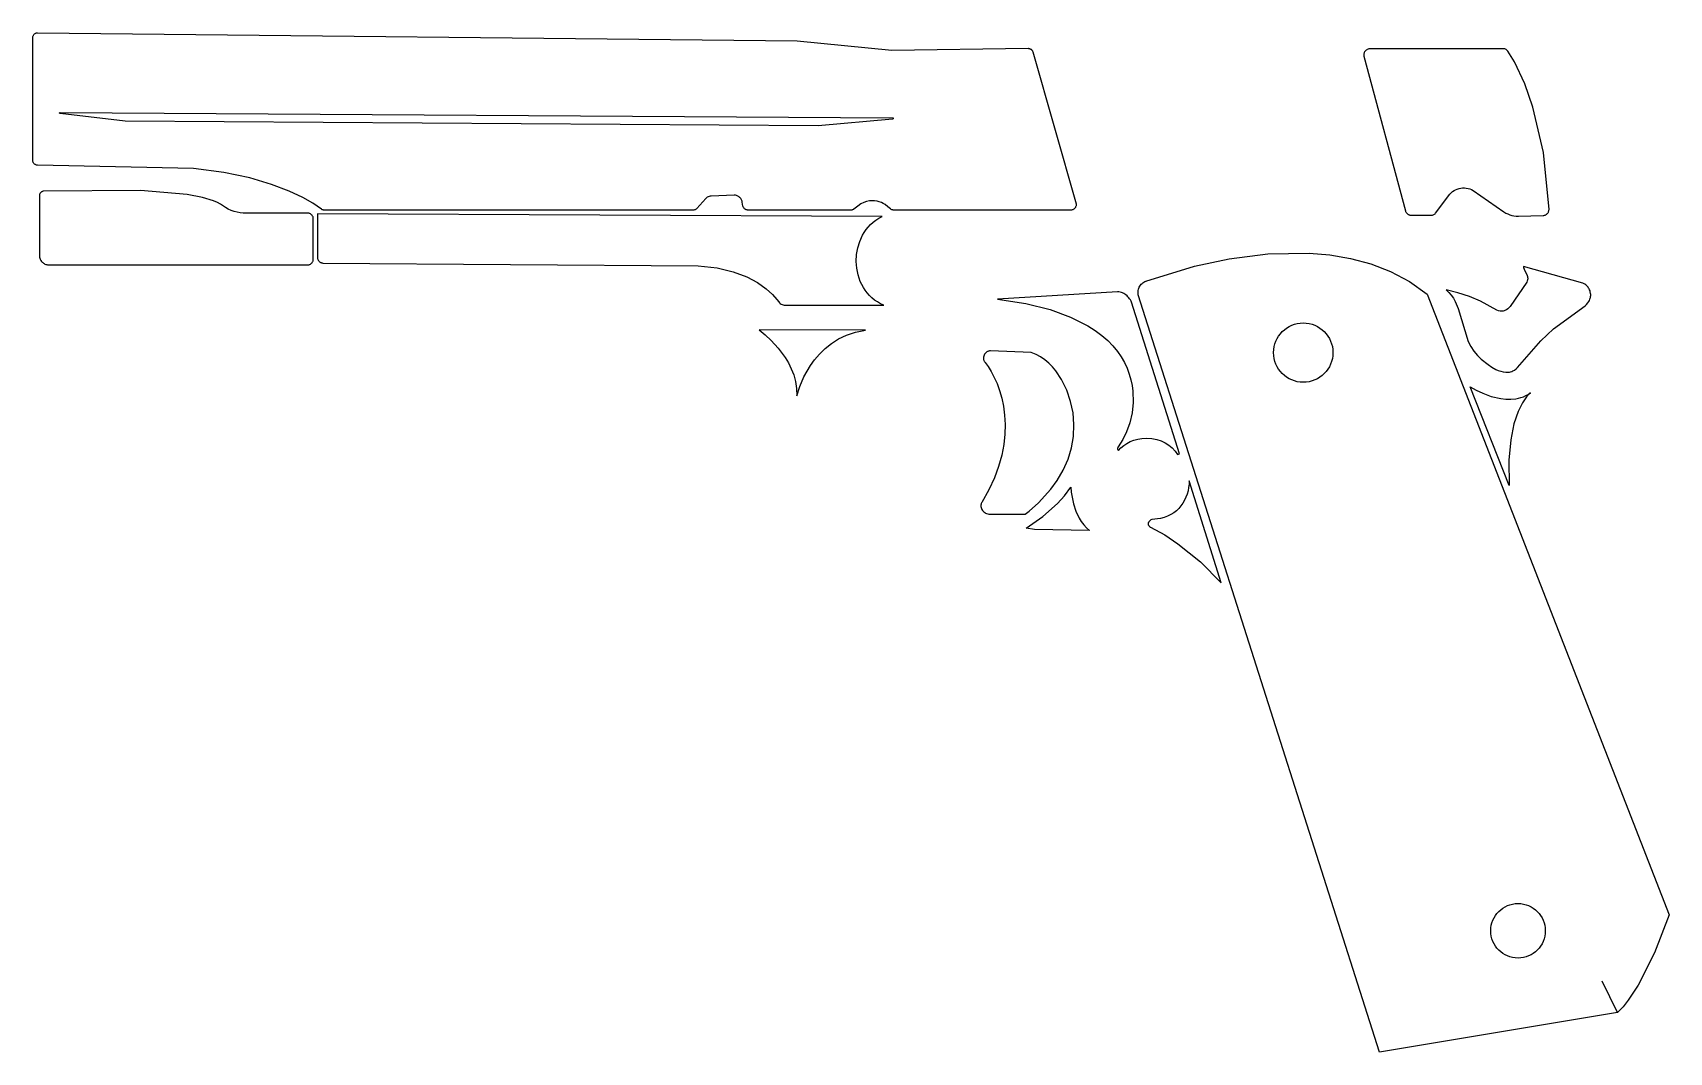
# Model space of a CAD drawing. Header units: metres. Extents: x 9 to 143, y -138 to -55.
import ezdxf

# ---------------------------------------------------------------- set-up
doc = ezdxf.new("R2010")
doc.units = ezdxf.units.M

msp = doc.modelspace()

# ---------------------------------------------------------------- linework, layer by layer
for points in [[(94.370652, -69.046852), (79.81061, -69.04482), (79.769208, -69.038978), (79.728822, -69.029326), (79.689452, -69.015864), (79.651606, -68.998846), (79.615538, -68.978272), (79.581756, -68.954142), (79.379572, -68.773548), (79.14005, -68.599812), (78.99654, -68.51523), (78.838552, -68.437506), (78.666848, -68.370704), (78.48219, -68.318888), (78.28534, -68.286122), (78.077314, -68.276216), (77.858874, -68.293488), (77.631036, -68.341748), (77.394562, -68.42506), (77.150468, -68.547488), (76.899262, -68.713096), (76.5937, -68.965064), (76.558902, -68.987162), (76.52258, -69.006212), (76.484734, -69.021706), (76.445618, -69.033644), (76.405486, -69.041772), (76.364592, -69.045836), (67.875404, -69.044566), (67.836542, -69.039232), (67.79895, -69.030596), (67.762374, -69.018658), (67.727322, -69.003672), (67.693794, -68.985892), (67.662044, -68.965318), (67.632326, -68.94195), (67.604894, -68.916296), (67.579748, -68.888102), (67.556888, -68.857876), (67.536822, -68.825618), (67.51955, -68.791328), (67.505326, -68.75526), (67.49415, -68.717668), (67.441318, -68.386706), (67.4243, -68.322698), (67.401948, -68.261484), (67.37477, -68.203064), (67.342766, -68.147946), (67.30619, -68.09613), (67.26555, -68.04787), (67.2211, -68.00342), (67.173094, -67.963034), (67.121786, -67.926966), (67.06743, -67.895216), (67.01028, -67.868292), (66.950844, -67.846194), (66.889376, -67.82943), (66.825876, -67.818), (66.760852, -67.812158), (64.877442, -67.895978), (64.796416, -67.908932), (64.71793, -67.930776), (64.642746, -67.961002), (64.571372, -67.999356), (64.50457, -68.04533), (64.443102, -68.09867), (63.716662, -68.917058), (63.682626, -68.948046), (63.645796, -68.97497), (63.606426, -68.99783), (63.565024, -69.016372), (63.521844, -69.030596), (63.47714, -69.040248), (63.43142, -69.045074), (33.146492, -69.045328), (33.11017, -69.04228), (33.074356, -69.036184), (33.039304, -69.027294), (33.005268, -69.015356), (32.972248, -69.000624), (32.940498, -68.983098), (32.220916, -68.482718), (31.411418, -68.018914), (30.295088, -67.488562), (28.856178, -66.938144), (27.078178, -66.414142), (24.94534, -65.963038), (22.441408, -65.631568), (9.653016, -65.372234), (9.610344, -65.365122), (9.569196, -65.353946), (9.529826, -65.33896), (9.492488, -65.320418), (9.457182, -65.298574), (9.424162, -65.273428), (9.393682, -65.245488), (9.365996, -65.214754), (9.341358, -65.18148), (9.320022, -65.14592), (9.301988, -65.108328), (9.287764, -65.068704), (9.27735, -65.027556), (9.271, -64.984884), (9.271, -54.8894), (9.277604, -54.845966), (9.288526, -54.804056), (9.303258, -54.763924), (9.3218, -54.725824), (9.343898, -54.69001), (9.369044, -54.656482), (9.397238, -54.625494), (9.42848, -54.597554), (9.462262, -54.572662), (9.49833, -54.551072), (9.536684, -54.533038), (9.576816, -54.51856), (9.618726, -54.508146), (9.66216, -54.501796), (71.949818, -55.159148), (79.705708, -55.926736), (90.878914, -55.778654), (90.914728, -55.782718), (90.94978, -55.789576), (90.983816, -55.799228), (91.016836, -55.811674), (91.048586, -55.82666), (91.078812, -55.843932), (91.107514, -55.863744), (91.134692, -55.885588), (91.160092, -55.909718), (91.18346, -55.93588), (91.204796, -55.96382), (91.223846, -55.993792), (91.240356, -56.025288), (91.25458, -56.058562), (94.799404, -68.544694), (94.804484, -68.596002), (94.803468, -68.646548), (94.79661, -68.695824), (94.784164, -68.743576), (94.766638, -68.789296), (94.744032, -68.832476), (94.716854, -68.872862), (94.685358, -68.909946), (94.650052, -68.943474), (94.610936, -68.972938), (94.568518, -68.99783), (94.523052, -69.017896), (94.474792, -69.032882), (94.423992, -69.042026), (94.370906, -69.045074)], [(122.305318, -69.472048), (123.947428, -69.468238), (124.010166, -69.457062), (124.070618, -69.438774), (124.12853, -69.413628), (124.182886, -69.381878), (124.233432, -69.343778), (124.279406, -69.299836), (125.433074, -67.743832), (125.542294, -67.63385), (125.66015, -67.536568), (125.785626, -67.45224), (125.917452, -67.38112), (126.054866, -67.323208), (126.196598, -67.278758), (126.341632, -67.248024), (126.488952, -67.231006), (126.637288, -67.227958), (126.785878, -67.239134), (126.933452, -67.264788), (127.078994, -67.30492), (127.221488, -67.359784), (127.359918, -67.42938), (129.872486, -69.19468), (130.027172, -69.286374), (130.188208, -69.365114), (130.354578, -69.430646), (130.52552, -69.482462), (130.700272, -69.520562), (130.877818, -69.544692), (131.057396, -69.554344), (133.104128, -69.498972), (133.157976, -69.48932), (133.209792, -69.474334), (133.259322, -69.454522), (133.306312, -69.430138), (133.350508, -69.401436), (133.391402, -69.368924), (133.428994, -69.332602), (133.46303, -69.292978), (133.493002, -69.250052), (133.51891, -69.204332), (133.540246, -69.156072), (133.55701, -69.105526), (133.568694, -69.052948), (133.575044, -68.998592), (133.10997, -64.317626), (132.257038, -60.598558), (131.592066, -58.706512), (130.735832, -56.900064), (130.209036, -56.02605), (130.165094, -55.974742), (130.115564, -55.929784), (130.060954, -55.89143), (130.002026, -55.860188), (129.939542, -55.836312), (129.874264, -55.820056), (129.806954, -55.811674), (118.857268, -55.814468), (118.794276, -55.825898), (118.734332, -55.844186), (118.67769, -55.868824), (118.624858, -55.899558), (118.57609, -55.93588), (118.531894, -55.977028), (118.492524, -56.022748), (118.458488, -56.072532), (118.43004, -56.125872), (118.407688, -56.18226), (118.391686, -56.241188), (118.382542, -56.302148), (118.38051, -56.364886), (118.385844, -56.42864), (121.794778, -69.113908), (121.811796, -69.155564), (121.832116, -69.195188), (121.85523, -69.23278), (121.881392, -69.268086), (121.910094, -69.301106), (121.941336, -69.331586), (121.974864, -69.359526), (122.010424, -69.384672), (122.048016, -69.40677), (122.087386, -69.42582), (122.12828, -69.441822), (122.170698, -69.454522), (122.214386, -69.463666), (122.25909, -69.469254), (122.304556, -69.471286)], [(11.515852, -61.12129), (11.511026, -61.120528), (11.506454, -61.119258), (11.50239, -61.117734), (11.49858, -61.115702), (11.495024, -61.113416), (11.491722, -61.110876), (11.488928, -61.108082), (11.486388, -61.105034), (11.484102, -61.101732), (11.482324, -61.09843), (11.4808, -61.094874), (11.47953, -61.091318), (11.478514, -61.087508), (11.478006, -61.083698), (11.477752, -61.079888), (11.477752, -61.076078), (11.478006, -61.072268), (11.478768, -61.068458), (11.479784, -61.064648), (11.481054, -61.061092), (11.482578, -61.057536), (11.484356, -61.054234), (11.486642, -61.051186), (11.489182, -61.048392), (11.491976, -61.045852), (11.495024, -61.043566), (11.498326, -61.041534), (11.502136, -61.039756), (11.5062, -61.038232), (11.510518, -61.037216), (11.51509, -61.036708), (79.760318, -61.475112), (79.76616, -61.475874), (79.771748, -61.477398), (79.776828, -61.479176), (79.781654, -61.481462), (79.785972, -61.484256), (79.790036, -61.487304), (79.793592, -61.49086), (79.796894, -61.49467), (79.799688, -61.498734), (79.801974, -61.503052), (79.804006, -61.507624), (79.80553, -61.512196), (79.8068, -61.517022), (79.807562, -61.521848), (79.80807, -61.526674), (79.80807, -61.531754), (79.807562, -61.53658), (79.8068, -61.541406), (79.80553, -61.546232), (79.804006, -61.550804), (79.801974, -61.555376), (79.799434, -61.559694), (79.79664, -61.563758), (79.793338, -61.567568), (79.789528, -61.571124), (79.785464, -61.574426), (79.780892, -61.57722), (79.775812, -61.57976), (79.770478, -61.581792), (79.764636, -61.583316), (73.65111, -62.13475), (16.83893, -61.755528), (11.515852, -61.12129)], [(31.824676, -69.302122), (26.52014, -69.293232), (26.267156, -69.266308), (26.017474, -69.220842), (25.772618, -69.15658), (25.534112, -69.073014), (25.303734, -68.96989), (25.082754, -68.846954), (24.674576, -68.57238), (24.414988, -68.436236), (24.08682, -68.29806), (23.194518, -68.025518), (21.938234, -67.775836), (18.09623, -67.42811), (10.150602, -67.495674), (10.11428, -67.502532), (10.079228, -67.512946), (10.045446, -67.526408), (10.013442, -67.542918), (9.983216, -67.562222), (9.955022, -67.584066), (9.92886, -67.60845), (9.904984, -67.634866), (9.883648, -67.663568), (9.865106, -67.694048), (9.849358, -67.726306), (9.836658, -67.760088), (9.82726, -67.795394), (9.821164, -67.83197), (9.821418, -72.845676), (9.831578, -72.921368), (9.849104, -72.994266), (9.873742, -73.06437), (9.90473, -73.131172), (9.942068, -73.194164), (9.985248, -73.253092), (10.033762, -73.307448), (10.087102, -73.356978), (10.145268, -73.401174), (10.207498, -73.439528), (10.273538, -73.471786), (10.343134, -73.497694), (10.415778, -73.51649), (10.491216, -73.528174), (31.869634, -73.529952), (31.913576, -73.523348), (31.955994, -73.512426), (31.996634, -73.49744), (32.035242, -73.478898), (32.071818, -73.4568), (32.105854, -73.4314), (32.13735, -73.402952), (32.165798, -73.371456), (32.191198, -73.33742), (32.213296, -73.300844), (32.231838, -73.262236), (32.246824, -73.221596), (32.257746, -73.179178), (32.26435, -73.135236), (32.26435, -69.70014), (32.257746, -69.656198), (32.246824, -69.61378), (32.231838, -69.57314), (32.213296, -69.534532), (32.191198, -69.497956), (32.165798, -69.46392), (32.13735, -69.432424), (32.105854, -69.403976), (32.071818, -69.378576), (32.035242, -69.356478), (31.996634, -69.337936), (31.955994, -69.32295), (31.913576, -69.312028), (31.869634, -69.305424), (31.824422, -69.303138)], [(78.8924, -69.586094), (32.618172, -69.353176), (32.620712, -72.967088), (32.627824, -73.014332), (32.639508, -73.060052), (32.65551, -73.10374), (32.675576, -73.145396), (32.699452, -73.184766), (32.726884, -73.221596), (32.757618, -73.255378), (32.7914, -73.286112), (32.827976, -73.313544), (32.867092, -73.337674), (32.908494, -73.357994), (32.952182, -73.37425), (32.997648, -73.386188), (33.044892, -73.393554), (63.834518, -73.610216), (65.387474, -73.782936), (66.703194, -74.099674), (67.797426, -74.51852), (68.685918, -74.997818), (69.384418, -75.495912), (69.908674, -75.970892), (70.274434, -76.381356), (70.429374, -76.583794), (70.487794, -76.647548), (70.552564, -76.703682), (70.622922, -76.751688), (70.69836, -76.791058), (70.777862, -76.821284), (70.860666, -76.841858), (70.946264, -76.852526), (79.03337, -76.853796), (78.764638, -76.72832), (78.512924, -76.583794), (78.278482, -76.421488), (78.061058, -76.242672), (77.860652, -76.048616), (77.677264, -75.84059), (77.510894, -75.61961), (77.361542, -75.3872), (77.114146, -74.892662), (76.935076, -74.366882), (76.824078, -73.82002), (76.781406, -73.261728), (76.806806, -72.702166), (76.900278, -72.15124), (77.062076, -71.61911), (77.291946, -71.115428), (77.432408, -70.87743), (77.589888, -70.650354), (77.764386, -70.43547), (77.955902, -70.233794), (78.164436, -70.04685), (78.389988, -69.875654), (78.632558, -69.72173), (78.892146, -69.586094)], [(100.533454, -74.870818), (104.510586, -73.649078), (107.344464, -73.041256), (110.528608, -72.632824), (113.903506, -72.571864), (115.612418, -72.717914), (117.309138, -73.006458), (118.9736, -73.455784), (120.585738, -74.084688), (122.12574, -74.911458), (123.57354, -75.954636), (143.429736, -126.82855), (142.21587, -129.966466), (140.873988, -132.617972), (140.070586, -133.843776), (139.642088, -134.385304), (139.19835, -134.861554), (119.68861, -138.113262), (99.90455, -76.005944), (99.889056, -75.91044), (99.88296, -75.81519), (99.886008, -75.720956), (99.897946, -75.628246), (99.91852, -75.537568), (99.947476, -75.44943), (99.984306, -75.364594), (100.02901, -75.283568), (100.08108, -75.20686), (100.140262, -75.134978), (100.206302, -75.068684), (100.278946, -75.008486), (100.35794, -74.954892), (100.44303, -74.908664), (100.533708, -74.87031)], [(136.957562, -75.76058), (136.932924, -75.675998), (136.901682, -75.593702), (136.863582, -75.5142), (136.819132, -75.438254), (136.768332, -75.366372), (136.711436, -75.299316), (136.648444, -75.237594), (136.57961, -75.181714), (136.501124, -75.129136), (136.33323, -75.042522), (131.479036, -73.686416), (131.493006, -73.756012), (131.537456, -73.892156), (131.78282, -74.417682), (131.803648, -74.483722), (131.818888, -74.55027), (131.827524, -74.61758), (131.828286, -74.685906), (131.820158, -74.755248), (131.808474, -74.805032), (131.792472, -74.853546), (131.7498, -74.946764), (130.380486, -76.965048), (130.285998, -77.06614), (130.184144, -77.15631), (130.073908, -77.232256), (130.015488, -77.263752), (129.954528, -77.290422), (129.891028, -77.312012), (129.824734, -77.328014), (129.757932, -77.337666), (129.691384, -77.341222), (129.625344, -77.33919), (129.559558, -77.331824), (129.42951, -77.303376), (129.30124, -77.259434), (127.946658, -76.52893), (127.042418, -76.13523), (126.106682, -75.820524), (125.146816, -75.587606), (125.36551, -75.799696), (125.55982, -76.032106), (125.731778, -76.281788), (125.883416, -76.545694), (126.13386, -77.104748), (126.93904, -79.81823), (127.149352, -80.230726), (127.408432, -80.609948), (127.710692, -80.965294), (128.006856, -81.26349), (128.571752, -81.722468), (128.877314, -81.921604), (129.220976, -82.109056), (129.414778, -82.193892), (129.614422, -82.263488), (129.817368, -82.31378), (130.02133, -82.340704), (130.12293, -82.344006), (130.223768, -82.339942), (130.32359, -82.328004), (130.422142, -82.307684), (130.51917, -82.278728), (130.614166, -82.240374), (130.752596, -82.164428), (130.87858, -82.072734), (130.99415, -81.968594), (132.905754, -79.766922), (133.945376, -78.794864), (136.525762, -76.8858), (136.64311, -76.778358), (136.74852, -76.662026), (136.839198, -76.535026), (136.87806, -76.467208), (136.92759, -76.358242), (136.95299, -76.28128), (136.971786, -76.20254), (136.983724, -76.12253), (136.989058, -76.041758), (136.988042, -75.960732), (136.980676, -75.87996), (136.958324, -75.760072)], [(103.120698, -89.101168), (103.28656, -89.036906), (99.353116, -76.605384), (99.307142, -76.503784), (99.254056, -76.40701), (99.194112, -76.31557), (99.127564, -76.229464), (99.05492, -76.1492), (98.976688, -76.075032), (98.893122, -76.007468), (98.80473, -75.946508), (98.711766, -75.89266), (98.614738, -75.846178), (98.514154, -75.807316), (98.410268, -75.776582), (98.303334, -75.753976), (98.194114, -75.740006), (88.355678, -76.347828), (90.674444, -76.707238), (92.66809, -77.202284), (94.357952, -77.81544), (95.765112, -78.528418), (96.369378, -78.916784), (96.910906, -79.323438), (97.392236, -79.746348), (97.816162, -80.182974), (98.185224, -80.631284), (98.502216, -81.088738), (98.769678, -81.553304), (98.990404, -82.022696), (99.166934, -82.494882), (99.301808, -82.967322), (99.39782, -83.437984), (99.45751, -83.904582), (99.478846, -84.816696), (99.386898, -85.68563), (99.202748, -86.49335), (98.947732, -87.22233), (98.642932, -87.854282), (98.247708, -88.467946), (98.233484, -88.497664), (98.222308, -88.526112), (98.21418, -88.55329), (98.2091, -88.579198), (98.206814, -88.60409), (98.207068, -88.627712), (98.210116, -88.650318), (98.215704, -88.671654), (98.223832, -88.691974), (98.234246, -88.711278), (98.246946, -88.729312), (98.261932, -88.74633), (98.27895, -88.762332), (98.481896, -88.544654), (98.708972, -88.348312), (98.960178, -88.175592), (99.235514, -88.02878), (99.534726, -87.910416), (99.858068, -87.82304), (100.20554, -87.768938), (100.577396, -87.750396), (101.012752, -87.77605), (101.41458, -87.850472), (101.78288, -87.969598), (102.117652, -88.129618), (102.418896, -88.326722), (102.686612, -88.556846), (102.9208, -88.81618), (103.121714, -89.100914)], [(77.53223, -78.89748), (68.812664, -78.880716), (69.30898, -79.266288), (69.815456, -79.730092), (70.393052, -80.358234), (70.966076, -81.138776), (71.226934, -81.582514), (71.458328, -82.05978), (71.650606, -82.56905), (71.794116, -83.1088), (71.879714, -83.677506), (71.897748, -84.273644), (72.14235, -83.515962), (72.488552, -82.727038), (73.019666, -81.805272), (73.363074, -81.327498), (73.76287, -80.856074), (74.222356, -80.404208), (74.744834, -79.984854), (75.333606, -79.611474), (75.992228, -79.297022), (76.724002, -79.05496), (77.53223, -78.898242)], [(115.861084, -80.736948), (115.848384, -80.985868), (115.811554, -81.227676), (115.75161, -81.461102), (115.669822, -81.684876), (115.567206, -81.897728), (115.445286, -82.098642), (115.305078, -82.286094), (115.147852, -82.459068), (114.974878, -82.616294), (114.787426, -82.756502), (114.586512, -82.878422), (114.37366, -82.981038), (114.149886, -83.062826), (113.91646, -83.12277), (113.674652, -83.1596), (113.425732, -83.172046), (113.176812, -83.1596), (112.935004, -83.12277), (112.701578, -83.062826), (112.477804, -82.981038), (112.264952, -82.878422), (112.064038, -82.756502), (111.876586, -82.616294), (111.703612, -82.459068), (111.546386, -82.286094), (111.406178, -82.098642), (111.284258, -81.897728), (111.181642, -81.684876), (111.099854, -81.461102), (111.03991, -81.227676), (111.00308, -80.985868), (110.99038, -80.736948), (111.00308, -80.488028), (111.03991, -80.24622), (111.099854, -80.012794), (111.181642, -79.78902), (111.284258, -79.576168), (111.406178, -79.375254), (111.546386, -79.187802), (111.703612, -79.014828), (111.876586, -78.857602), (112.064038, -78.717394), (112.264952, -78.595474), (112.477804, -78.492858), (112.701578, -78.41107), (112.935004, -78.351126), (113.176812, -78.314296), (113.425732, -78.301596), (113.674652, -78.314296), (113.91646, -78.351126), (114.149886, -78.41107), (114.37366, -78.492858), (114.586512, -78.595474), (114.787426, -78.717394), (114.974878, -78.857602), (115.147852, -79.014828), (115.305078, -79.187802), (115.445286, -79.375254), (115.567206, -79.576168), (115.669822, -79.78902), (115.75161, -80.012794), (115.811554, -80.24622), (115.848384, -80.488028), (115.861084, -80.736948)], [(87.34171, -81.546446), (87.592408, -81.88706), (87.84463, -82.28965), (88.321642, -83.27009), (88.530684, -83.842606), (88.7095, -84.466684), (88.850216, -85.139784), (88.944704, -85.859112), (88.985344, -86.622382), (88.964008, -87.4268), (88.872822, -88.269826), (88.703912, -89.14892), (88.44915, -90.061542), (88.100916, -91.005152), (87.651082, -91.976956), (87.068406, -93.01607), (87.048594, -93.058234), (87.032338, -93.100906), (87.019384, -93.143832), (87.009986, -93.187012), (87.003636, -93.230446), (87.000588, -93.273626), (87.003382, -93.359732), (87.01786, -93.44406), (87.04326, -93.525848), (87.07882, -93.603826), (87.124032, -93.677232), (87.17788, -93.74505), (87.24011, -93.806264), (87.309706, -93.859604), (87.38616, -93.904308), (87.46871, -93.93936), (87.556594, -93.963744), (87.64905, -93.976444), (90.641678, -93.977968), (90.951812, -93.746066), (91.72702, -93.059758), (92.733876, -91.933776), (93.251274, -91.210384), (93.738954, -90.382598), (94.139766, -89.486994), (94.421452, -88.556338), (94.583758, -87.603076), (94.62643, -86.639654), (94.549468, -85.678772), (94.352618, -84.73313), (94.03588, -83.815174), (93.599, -82.93735), (93.131386, -82.23631), (92.861384, -81.910428), (92.565982, -81.607914), (92.244164, -81.334102), (91.894914, -81.094072), (91.517216, -80.893158), (91.110308, -80.73644), (87.788242, -80.58785), (87.742522, -80.590898), (87.698072, -80.597248), (87.655146, -80.606646), (87.613744, -80.619092), (87.573866, -80.634332), (87.535766, -80.652112), (87.49919, -80.672432), (87.464646, -80.695292), (87.401146, -80.747616), (87.345774, -80.807814), (87.299038, -80.874616), (87.2617, -80.946752), (87.234268, -81.02346), (87.217504, -81.103216), (87.213186, -81.143856), (87.211916, -81.185004), (87.21344, -81.226152), (87.218012, -81.267554), (87.225632, -81.308702), (87.236554, -81.34985), (87.250778, -81.39049), (87.268304, -81.430622), (87.289132, -81.469992), (87.313516, -81.5086), (87.341456, -81.546192)], [(127.117602, -83.544918), (127.610108, -83.820508), (128.156462, -84.073238), (128.841246, -84.320888), (129.618486, -84.502244), (130.027426, -84.54898), (130.442208, -84.556092), (130.85699, -84.51596), (131.06273, -84.475828), (131.266184, -84.420964), (131.466844, -84.350606), (131.663948, -84.263484), (131.856734, -84.158836), (132.04444, -84.0359), (131.955032, -84.113878), (131.722368, -84.370926), (131.400042, -84.842096), (131.041394, -85.562186), (130.699764, -86.565994), (130.428746, -87.888318), (130.281934, -89.563956), (130.312414, -91.62796), (127.117856, -83.545172)], [(90.70594, -95.134176), (92.074492, -94.167706), (93.27515, -93.103954), (93.855794, -92.468954), (94.366588, -91.781376), (94.403418, -92.18295), (94.593156, -93.14688), (94.782386, -93.726762), (95.05442, -94.311724), (95.226124, -94.59214), (95.42399, -94.856808), (95.65005, -95.10014), (95.906082, -95.316548), (91.38793, -95.243396), (90.706194, -95.134176)], [(104.074468, -91.257374), (104.063038, -91.533218), (104.031034, -91.80703), (103.978202, -92.077032), (103.904542, -92.341192), (103.810054, -92.597732), (103.694738, -92.844874), (103.558848, -93.080586), (103.40213, -93.30309), (103.224584, -93.510354), (103.02621, -93.7006), (102.807262, -93.871796), (102.567486, -94.022164), (102.306882, -94.149926), (102.025704, -94.25305), (101.723698, -94.329758), (101.022912, -94.414594), (100.93452, -94.460822), (100.891848, -94.488762), (100.851462, -94.51975), (100.814124, -94.553532), (100.781104, -94.590108), (100.753164, -94.62897), (100.74148, -94.64929), (100.73132, -94.670118), (100.722938, -94.691454), (100.716334, -94.713298), (100.711762, -94.735396), (100.709476, -94.758002), (100.709222, -94.780862), (100.711508, -94.80423), (100.71608, -94.827852), (100.723192, -94.851728), (100.733098, -94.875858), (100.745798, -94.900242), (100.761546, -94.92488), (100.780342, -94.949772), (100.827586, -94.99981), (100.888546, -95.050356), (100.890578, -95.051372), (100.900992, -95.0595), (102.066598, -95.688658), (103.152194, -96.40697), (104.994202, -97.90049), (106.696002, -99.610672), (104.074722, -91.257882)], [(133.267958, -128.149096), (133.256528, -128.377696), (133.222746, -128.599692), (133.167628, -128.813814), (133.092444, -129.0193), (132.99821, -129.214626), (132.886196, -129.39903), (132.757418, -129.570988), (132.613146, -129.729738), (132.454396, -129.87401), (132.282438, -130.002788), (132.098034, -130.114802), (131.902708, -130.209036), (131.697222, -130.28422), (131.4831, -130.339338), (131.261104, -130.37312), (131.032504, -130.38455), (130.803904, -130.37312), (130.581908, -130.339338), (130.367786, -130.28422), (130.1623, -130.209036), (129.966974, -130.114802), (129.78257, -130.002788), (129.610612, -129.87401), (129.451862, -129.729738), (129.30759, -129.570988), (129.178812, -129.39903), (129.066798, -129.214626), (128.972564, -129.0193), (128.89738, -128.813814), (128.842262, -128.599692), (128.80848, -128.377696), (128.79705, -128.149096), (128.80848, -127.920496), (128.842262, -127.6985), (128.89738, -127.484378), (128.972564, -127.278892), (129.066798, -127.083566), (129.178812, -126.899162), (129.30759, -126.727204), (129.451862, -126.568454), (129.610612, -126.424182), (129.78257, -126.295404), (129.966974, -126.18339), (130.1623, -126.089156), (130.367786, -126.013972), (130.581908, -125.958854), (130.803904, -125.925072), (131.032504, -125.913642), (131.261104, -125.925072), (131.4831, -125.958854), (131.697222, -126.013972), (131.902708, -126.089156), (132.098034, -126.18339), (132.282438, -126.295404), (132.454396, -126.424182), (132.613146, -126.568454), (132.757418, -126.727204), (132.886196, -126.899162), (132.99821, -127.083566), (133.092444, -127.278892), (133.167628, -127.484378), (133.222746, -127.6985), (133.256528, -127.920496), (133.267958, -128.149096)], [(139.198604, -134.8613), (137.923524, -132.271262)]]:
    msp.add_lwpolyline(points)

doc.saveas('drawing.dxf')
